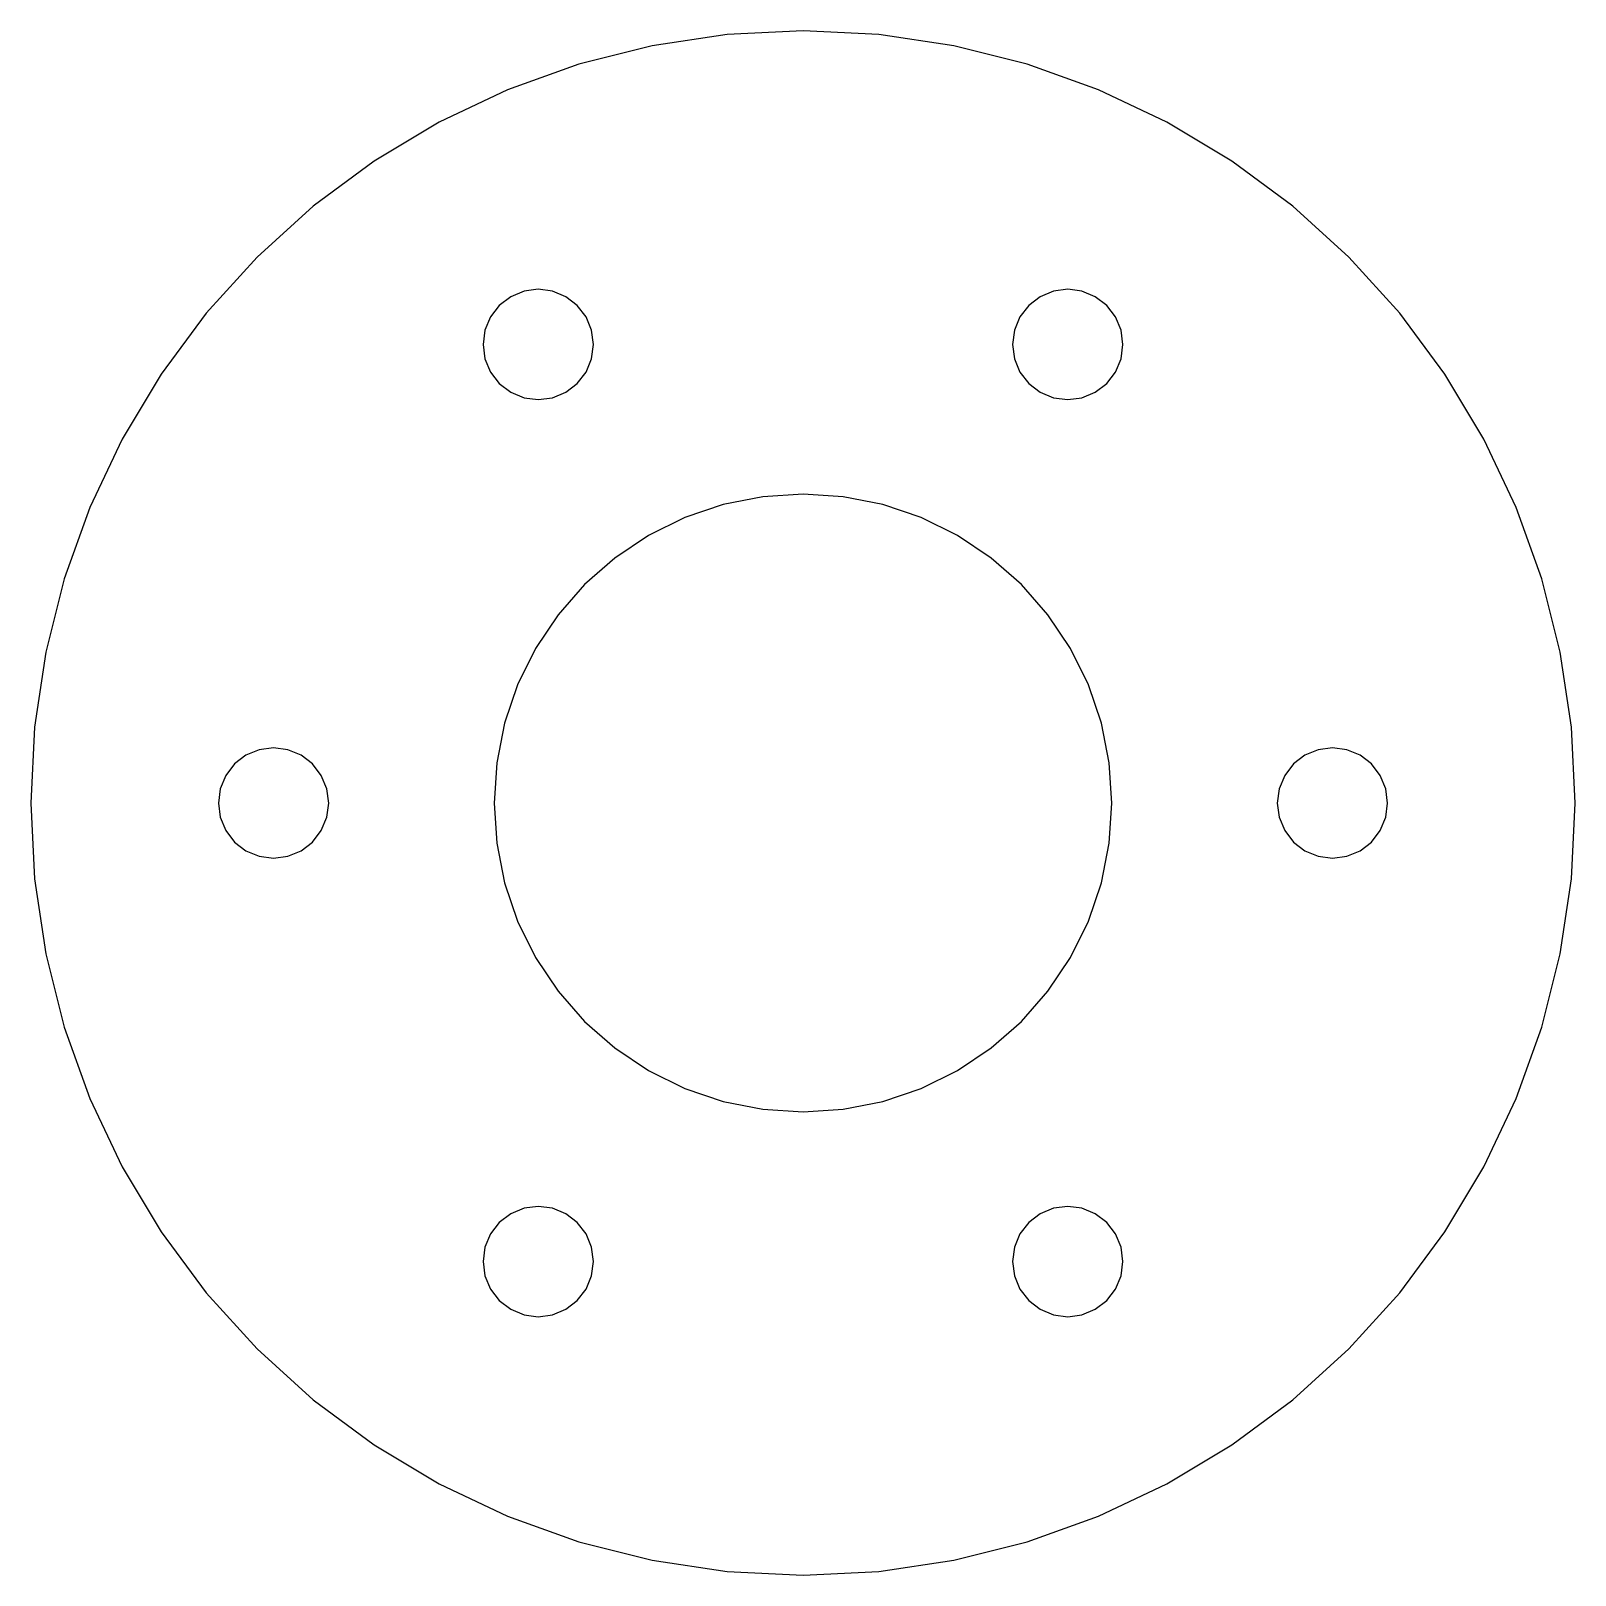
# Model space of a CAD drawing. Header units: millimetres. Extents: x -70 to 70, y -70 to 70.
import ezdxf

# ---------------------------------------------------------------- set-up
doc = ezdxf.new("R2010")
doc.units = ezdxf.units.MM
doc.layers.add('CUT', color=3, linetype='Continuous')

msp = doc.modelspace()

# ---------------------------------------------------------------- linework, layer by layer
at = {"layer": 'CUT'}
for p, q in [((0, 70), (-6.86, 69.66)), ((6.86, 69.66), (0, 70)), ((-13.66, 68.65), (-20.32, 66.99)), ((-6.86, 69.66), (-13.66, 68.65)), ((13.66, 68.65), (6.86, 69.66)), ((20.32, 66.99), (13.66, 68.65)), ((-20.32, 66.99), (-26.79, 64.67)), ((26.79, 64.67), (20.32, 66.99)), ((-26.79, 64.67), (-33, 61.73)), ((33, 61.73), (26.79, 64.67)), ((-33, 61.73), (-38.89, 58.2)), ((38.89, 58.2), (33, 61.73)), ((-38.89, 58.2), (-44.41, 54.11)), ((44.41, 54.11), (38.89, 58.2)), ((-44.41, 54.11), (-49.5, 49.5)), ((49.5, 49.5), (44.41, 54.11)), ((-49.5, 49.5), (-54.11, 44.41)), ((54.11, 44.41), (49.5, 49.5)), ((-54.11, 44.41), (-58.2, 38.89)), ((58.2, 38.89), (54.11, 44.41)), ((-58.2, 38.89), (-61.73, 33)), ((61.73, 33), (58.2, 38.89)), ((-61.73, 33), (-64.67, 26.79)), ((64.67, 26.79), (61.73, 33)), ((-64.67, 26.79), (-66.99, 20.32)), ((66.99, 20.32), (64.67, 26.79)), ((-66.99, 20.32), (-68.65, 13.66)), ((68.65, 13.66), (66.99, 20.32)), ((-68.65, 13.66), (-69.66, 6.86)), ((69.66, 6.86), (68.65, 13.66)), ((-69.66, 6.86), (-70, 0)), ((70, 0), (69.66, 6.86)), ((-70, 0), (-69.66, -6.86)), ((69.66, -6.86), (70, 0)), ((-69.66, -6.86), (-68.65, -13.66)), ((68.65, -13.66), (69.66, -6.86)), ((-68.65, -13.66), (-66.99, -20.32)), ((66.99, -20.32), (68.65, -13.66)), ((-66.99, -20.32), (-64.67, -26.79)), ((64.67, -26.79), (66.99, -20.32)), ((-64.67, -26.79), (-61.73, -33)), ((61.73, -33), (64.67, -26.79)), ((-61.73, -33), (-58.2, -38.89)), ((58.2, -38.89), (61.73, -33)), ((-58.2, -38.89), (-54.11, -44.41)), ((54.11, -44.41), (58.2, -38.89)), ((-54.11, -44.41), (-49.5, -49.5)), ((49.5, -49.5), (54.11, -44.41)), ((-49.5, -49.5), (-44.41, -54.11)), ((44.41, -54.11), (49.5, -49.5)), ((-44.41, -54.11), (-38.89, -58.2)), ((38.89, -58.2), (44.41, -54.11)), ((-38.89, -58.2), (-33, -61.73)), ((33, -61.73), (38.89, -58.2)), ((-33, -61.73), (-26.79, -64.67)), ((26.79, -64.67), (33, -61.73)), ((-26.79, -64.67), (-20.32, -66.99)), ((20.32, -66.99), (26.79, -64.67)), ((-20.32, -66.99), (-13.66, -68.65)), ((13.66, -68.65), (20.32, -66.99)), ((-13.66, -68.65), (-6.86, -69.66)), ((-6.86, -69.66), (0, -70)), ((0, -70), (6.86, -69.66)), ((6.86, -69.66), (13.66, -68.65))]:
    msp.add_line(p, q, dxfattribs=at)
for points in [[(-19, 41.57), (-19.17, 42.86), (-19.67, 44.07), (-20.46, 45.1), (-21.5, 45.9), (-22.71, 46.4), (-24, 46.57), (-25.29, 46.4), (-26.5, 45.9), (-27.54, 45.1), (-28.33, 44.07), (-28.83, 42.86), (-29, 41.57), (-28.83, 40.28), (-28.33, 39.07), (-27.54, 38.03), (-26.5, 37.24), (-25.29, 36.74), (-24, 36.57), (-22.71, 36.74), (-21.5, 37.24), (-20.46, 38.03), (-19.67, 39.07), (-19.17, 40.28)], [(29, 41.57), (28.83, 42.86), (28.33, 44.07), (27.54, 45.1), (26.5, 45.9), (25.29, 46.4), (24, 46.57), (22.71, 46.4), (21.5, 45.9), (20.46, 45.1), (19.67, 44.07), (19.17, 42.86), (19, 41.57), (19.17, 40.28), (19.67, 39.07), (20.46, 38.03), (21.5, 37.24), (22.71, 36.74), (24, 36.57), (25.29, 36.74), (26.5, 37.24), (27.54, 38.03), (28.33, 39.07), (28.83, 40.28)], [(28, 0), (27.76, 3.65), (27.05, 7.25), (25.87, 10.72), (24.25, 14), (22.21, 17.05), (19.8, 19.8), (17.05, 22.21), (14, 24.25), (10.72, 25.87), (7.25, 27.05), (3.65, 27.76), (0, 28), (-3.65, 27.76), (-7.25, 27.05), (-10.72, 25.87), (-14, 24.25), (-17.05, 22.21), (-19.8, 19.8), (-22.21, 17.05), (-24.25, 14), (-25.87, 10.72), (-27.05, 7.25), (-27.76, 3.65), (-28, 0), (-27.76, -3.65), (-27.05, -7.25), (-25.87, -10.72), (-24.25, -14), (-22.21, -17.05), (-19.8, -19.8), (-17.05, -22.21), (-14, -24.25), (-10.72, -25.87), (-7.25, -27.05), (-3.65, -27.76), (0, -28), (3.65, -27.76), (7.25, -27.05), (10.72, -25.87), (14, -24.25), (17.05, -22.21), (19.8, -19.8), (22.21, -17.05), (24.25, -14), (25.87, -10.72), (27.05, -7.25), (27.76, -3.65)], [(-43, 0), (-43.17, 1.29), (-43.67, 2.5), (-44.46, 3.54), (-45.5, 4.33), (-46.71, 4.83), (-48, 5), (-49.29, 4.83), (-50.5, 4.33), (-51.54, 3.54), (-52.33, 2.5), (-52.83, 1.29), (-53, 0), (-52.83, -1.29), (-52.33, -2.5), (-51.54, -3.54), (-50.5, -4.33), (-49.29, -4.83), (-48, -5), (-46.71, -4.83), (-45.5, -4.33), (-44.46, -3.54), (-43.67, -2.5), (-43.17, -1.29)], [(53, 0), (52.83, 1.29), (52.33, 2.5), (51.54, 3.54), (50.5, 4.33), (49.29, 4.83), (48, 5), (46.71, 4.83), (45.5, 4.33), (44.46, 3.54), (43.67, 2.5), (43.17, 1.29), (43, 0), (43.17, -1.29), (43.67, -2.5), (44.46, -3.54), (45.5, -4.33), (46.71, -4.83), (48, -5), (49.29, -4.83), (50.5, -4.33), (51.54, -3.54), (52.33, -2.5), (52.83, -1.29)], [(-19, -41.57), (-19.17, -40.28), (-19.67, -39.07), (-20.46, -38.03), (-21.5, -37.24), (-22.71, -36.74), (-24, -36.57), (-25.29, -36.74), (-26.5, -37.24), (-27.54, -38.03), (-28.33, -39.07), (-28.83, -40.28), (-29, -41.57), (-28.83, -42.86), (-28.33, -44.07), (-27.54, -45.1), (-26.5, -45.9), (-25.29, -46.4), (-24, -46.57), (-22.71, -46.4), (-21.5, -45.9), (-20.46, -45.1), (-19.67, -44.07), (-19.17, -42.86)], [(29, -41.57), (28.83, -40.28), (28.33, -39.07), (27.54, -38.03), (26.5, -37.24), (25.29, -36.74), (24, -36.57), (22.71, -36.74), (21.5, -37.24), (20.46, -38.03), (19.67, -39.07), (19.17, -40.28), (19, -41.57), (19.17, -42.86), (19.67, -44.07), (20.46, -45.1), (21.5, -45.9), (22.71, -46.4), (24, -46.57), (25.29, -46.4), (26.5, -45.9), (27.54, -45.1), (28.33, -44.07), (28.83, -42.86)]]:
    msp.add_lwpolyline(points, close=True, dxfattribs=at)

doc.saveas('drawing.dxf')
